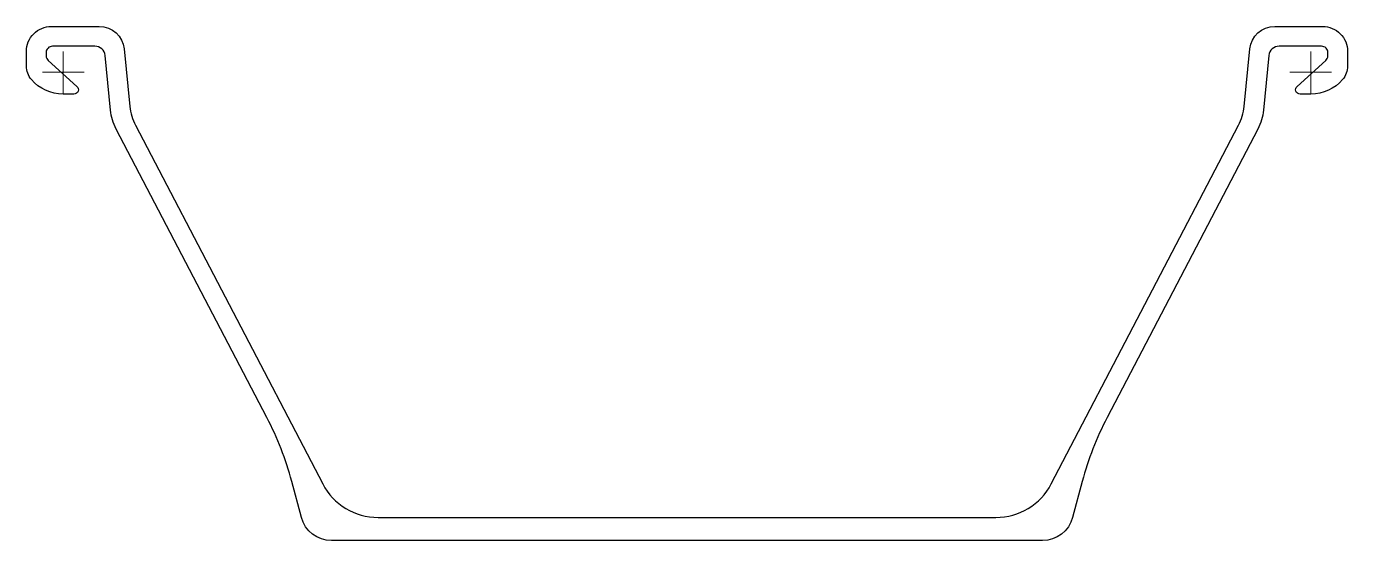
# Model space of a CAD drawing. Header units: millimetres. Extents: x 2 to 638, y 134 to 381.
import ezdxf

# ---------------------------------------------------------------- set-up
doc = ezdxf.new("R2010")
doc.units = ezdxf.units.MM
doc.layers.add('ref', color=4, linetype='Continuous', lineweight=5)

# ---------------------------------------------------------------- blocks, each defined once
blk = doc.blocks.new('PU22-1-s')
at = {"color": 0}
blk.add_lwpolyline([(109.89, -196.59, 0.055035), (97.93, -165.91), (25.45, -27.28, -0.095802), (22.73, -18.19), (20.11, 8, 0.385312), (15.14, 12.5), (-5.25, 12.5, 0.414214), (-8.25, 9.5), (-8.25, 7.87, 0.212557), (-7.26, 5.64), (6.55, -6.79, -0.687281), (5.12, -10.5), (-0.15, -10.5, -0.219232), (-15.35, -3.5, -0.17875), (-17.75, 3), (-17.75, 10, -0.414214), (-5.75, 22), (17.3, 22, -0.385312), (29.24, 11.19), (32, -16.42, 0.095802), (34.72, -25.51), (124.79, -197.8, 0.279203), (151.38, -213.9), (448.62, -213.9, 0.279203), (475.21, -197.8), (565.28, -25.51, 0.095802), (568, -16.42), (570.76, 11.19, -0.385312), (582.7, 22), (605.75, 22, -0.414214), (617.75, 10), (617.75, 3, -0.17875), (615.35, -3.5, -0.219232), (600.15, -10.5), (594.88, -10.5, -0.687281), (593.45, -6.79), (607.26, 5.64, 0.212557), (608.25, 7.87), (608.25, 9.5, 0.414214), (605.25, 12.5), (584.86, 12.5, 0.385312), (579.89, 8), (577.27, -18.19, -0.095802), (574.55, -27.28), (502.07, -165.91, 0.055035), (490.11, -196.59), (485.48, -213.88, -0.339454), (470.99, -225), (129.01, -225, -0.339454), (114.52, -213.88)], format="xyb", close=True, dxfattribs=at)
at = {"layer": 'ref'}
for p, q in [((0, -10), (0, 10)), ((600, -10), (600, 10)), ((-10, 0), (10, 0)), ((590, 0), (610, 0))]:
    blk.add_line(p, q, dxfattribs=at)

msp = doc.modelspace()

# ---------------------------------------------------------------- block references
msp.add_blockref('PU22-1-s', (19.99, 358.93))

doc.saveas('drawing.dxf')
